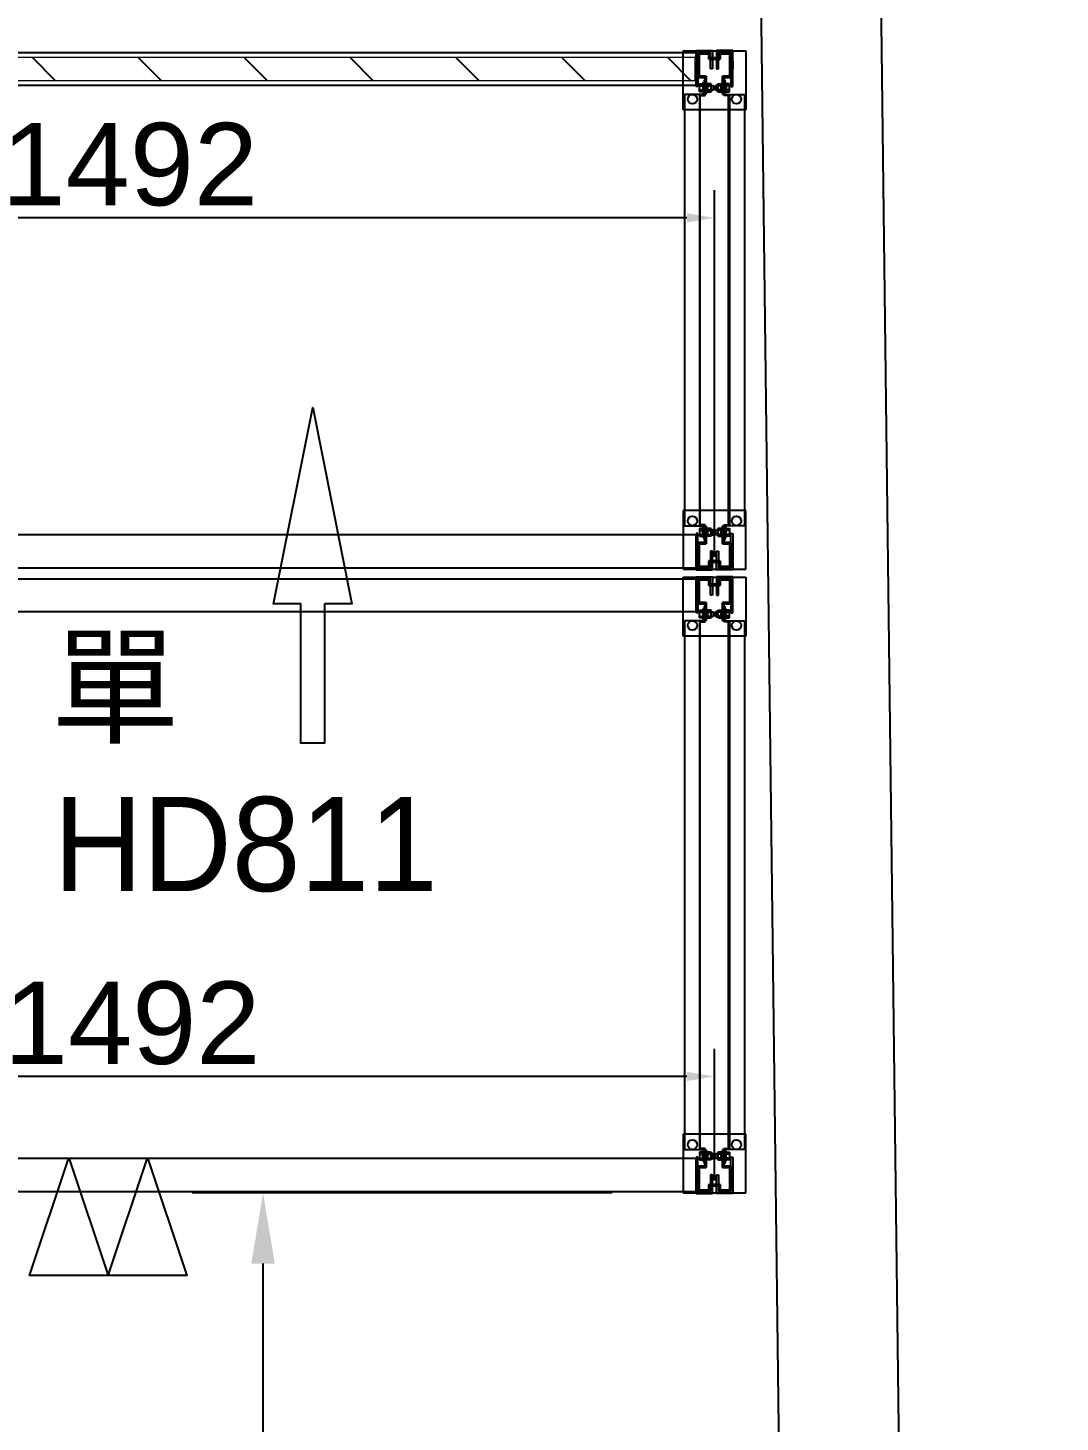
# Model space of a CAD drawing. Header units: millimetres. Extents: x 15382 to 37298, y 7351 to 31127.
# Drawn here: x 34789 to 36102, y 25371 to 27146 of the extents above; entities that cross this region are included whole.
import ezdxf

# ---------------------------------------------------------------- set-up
doc = ezdxf.new("R2010")
doc.units = ezdxf.units.MM
for name, color, linetype in [('02', 3, 'Continuous'), ('03', 6, 'Continuous'), ('04', 30, 'Continuous'), ('05', 12, 'Continuous'), ('116', 12, 'Continuous'), ('544-1', 40, 'Continuous'), ('M40', 3, 'Continuous'), ('M6', 7, 'Continuous'), ('動線', 6, 'Continuous'), ('文字', 7, 'Continuous'), ('标注', 7, 'Continuous'), ('標的物', 1, 'Continuous'), ('標註', 252, 'Continuous')]:
    doc.layers.add(name, color=color, linetype=linetype)
doc.layers.add('10', color=40, linetype='Continuous', lineweight=0)
doc.styles.get("Standard").update_dxf_attribs({"font": 'arial.ttf'})
doc.styles.add('新細明體', font='')
doc.styles.get('新細明體').set_extended_font_data('PMingLiU')
doc.dimstyles.new('ISO-25', dxfattribs={"dimtxt": 2.5, "dimasz": 2.5, "dimexe": 1.25, "dimexo": 0.625, "dimtad": 1, "dimtxsty": 'Standard', "dimcen": 2.5, "dimadec": 0, "dimazin": 0, "dimtfac": 1, "dimtmove": 0, "dimatfit": 3, "dimfxl": 1, "dimarcsym": 0})

# ---------------------------------------------------------------- blocks, each defined once
blk = doc.blocks.new('*D8')
at = {"layer": 'Defpoints', "color": 0, "transparency": 16777216}
for p in [(34170, 25811.1), (34170, 25671.5), (35662, 25671.5)]:
    blk.add_point(p, dxfattribs=at)
at = {"layer": '標註', "color": 0, "lineweight": -2, "transparency": 16777216}
for p, q in [((34170, 25678.5), (34170, 25846.1)), ((35662, 25678.5), (35662, 25846.1)), ((35627, 25811.1), (34205, 25811.1))]:
    blk.add_line(p, q, dxfattribs=at)
at = {"layer": '標註', "color": 0, "transparency": 16777216}
for points in [[(34205, 25816.9), (34205, 25805.3), (34170, 25811.1)], [(35627, 25816.9), (35627, 25805.3), (35662, 25811.1)]]:
    blk.add_solid(points, dxfattribs=at)
at = {"layer": '標註', "color": 0, "transparency": 16777216, "insert": (34921.3, 25878.7), "char_height": 105, "attachment_point": 5}
blk.add_mtext('1492', dxfattribs=at)
blk = doc.blocks.new('*D10')
at = {"layer": 'Defpoints', "color": 0, "transparency": 16777216}
for p in [(34170, 26904.2), (34170, 26465.5), (35662, 26465.5)]:
    blk.add_point(p, dxfattribs=at)
at = {"layer": '標註', "color": 0, "lineweight": -2, "transparency": 16777216}
for p, q in [((34170, 26472.5), (34170, 26939.2)), ((35662, 26472.5), (35662, 26939.2)), ((35627, 26904.2), (34205, 26904.2))]:
    blk.add_line(p, q, dxfattribs=at)
at = {"layer": '標註', "color": 0, "transparency": 16777216}
for points in [[(34205, 26910), (34205, 26898.3), (34170, 26904.2)], [(35627, 26910), (35627, 26898.3), (35662, 26904.2)]]:
    blk.add_solid(points, dxfattribs=at)
at = {"layer": '標註', "color": 0, "transparency": 16777216, "insert": (34918.2, 26971.8), "char_height": 105, "attachment_point": 5}
blk.add_mtext('1492', dxfattribs=at)

msp = doc.modelspace()

# ---------------------------------------------------------------- linework, layer by layer
at = {"layer": '02'}
for p, q in [((35621.986, 27041.737), (35621.986, 27116.737)), ((35621.986, 27116.737), (35701.986, 27116.737)), ((35701.986, 27116.737), (35701.986, 27041.737)), ((35701.986, 27041.737), (35621.986, 27041.737)), ((35701.986, 26531.736), (35621.986, 26531.736)), ((35621.986, 26531.736), (35621.986, 26456.736)), ((35701.986, 26456.736), (35701.986, 26531.736)), ((35621.986, 26456.736), (35701.986, 26456.736)), ((35621.986, 26371.736), (35621.986, 26446.736)), ((35621.986, 26446.736), (35701.986, 26446.736)), ((35701.986, 26446.736), (35701.986, 26371.736)), ((35701.986, 26371.736), (35621.986, 26371.736)), ((35701.986, 25737.736), (35621.986, 25737.736)), ((35621.986, 25737.736), (35621.986, 25662.736)), ((35701.986, 25662.736), (35701.986, 25737.736)), ((35621.986, 25662.736), (35701.986, 25662.736))]:
    msp.add_line(p, q, dxfattribs=at)
at = {"layer": '02', "lineweight": -3}
for centre in [(35633.986, 27055.237), (35689.986, 27055.237), (35633.986, 26518.236), (35689.986, 26518.236), (35633.986, 26385.236), (35689.986, 26385.236), (35633.986, 25724.236), (35689.986, 25724.236)]:
    msp.add_circle(centre, 6, dxfattribs=at)
at = {"layer": '03'}
for points in [[(35638.486, 27072.468), (34193.486, 27072.468), (34193.486, 27114.468), (35638.486, 27114.468)], [(35638.486, 26500.468), (34193.486, 26500.468), (34193.486, 26458.468), (35638.486, 26458.468)], [(35638.486, 26402.468), (34193.486, 26402.468), (34193.486, 26444.468), (35638.486, 26444.468)], [(35638.486, 25706.468), (34193.486, 25706.468), (34193.486, 25664.468), (35638.486, 25664.468)]]:
    msp.add_lwpolyline(points, close=True, dxfattribs=at)
at = {"layer": '04'}
for p, q in [((35649.986, 27079.737), (35648.786, 27079.737)), ((35648.786, 27079.737), (35648.786, 27061.237)), ((35649.986, 27079.737), (35648.786, 27079.737)), ((35648.786, 27079.737), (35648.786, 27061.237)), ((35649.986, 27060.037), (35649.986, 27079.737)), ((35649.986, 27060.037), (35649.986, 27079.737)), ((35673.986, 27060.037), (35673.986, 27079.737)), ((35673.986, 27079.737), (35675.186, 27079.737)), ((35673.986, 27060.037), (35673.986, 27079.737)), ((35673.986, 27079.737), (35675.186, 27079.737)), ((35675.186, 27079.737), (35675.186, 27061.237)), ((35675.186, 27079.737), (35675.186, 27061.237)), ((35648.786, 27061.237), (35623.986, 27061.237)), ((35623.986, 27061.237), (35623.986, 26512.236)), ((35648.786, 27061.237), (35642.786, 27061.237)), ((35642.786, 27061.237), (35642.786, 26512.236)), ((35643.986, 26513.436), (35643.986, 27060.037)), ((35643.986, 27060.037), (35649.986, 27060.037)), ((35643.986, 26513.436), (35643.986, 27060.037)), ((35643.986, 27060.037), (35649.986, 27060.037)), ((35679.986, 27060.037), (35673.986, 27060.037)), ((35679.986, 27060.037), (35673.986, 27060.037)), ((35675.186, 27061.237), (35681.186, 27061.237)), ((35675.186, 27061.237), (35699.986, 27061.237)), ((35679.986, 26513.436), (35679.986, 27060.037)), ((35679.986, 26513.436), (35679.986, 27060.037)), ((35681.186, 27061.237), (35681.186, 26512.236)), ((35699.986, 27061.237), (35699.986, 26512.236)), ((35623.986, 26512.236), (35648.786, 26512.236)), ((35642.786, 26512.236), (35648.786, 26512.236)), ((35649.986, 26513.436), (35643.986, 26513.436)), ((35649.986, 26513.436), (35643.986, 26513.436)), ((35648.786, 26512.236), (35648.786, 26493.736)), ((35648.786, 26512.236), (35648.786, 26493.736)), ((35649.986, 26493.736), (35649.986, 26513.436)), ((35649.986, 26493.736), (35649.986, 26513.436)), ((35673.986, 26493.736), (35673.986, 26513.436)), ((35673.986, 26513.436), (35679.986, 26513.436)), ((35673.986, 26493.736), (35673.986, 26513.436)), ((35673.986, 26513.436), (35679.986, 26513.436)), ((35675.186, 26512.236), (35675.186, 26493.736)), ((35681.186, 26512.236), (35675.186, 26512.236)), ((35675.186, 26512.236), (35675.186, 26493.736)), ((35699.986, 26512.236), (35675.186, 26512.236)), ((35648.786, 26493.736), (35649.986, 26493.736)), ((35648.786, 26493.736), (35649.986, 26493.736)), ((35675.186, 26493.736), (35673.986, 26493.736)), ((35675.186, 26493.736), (35673.986, 26493.736)), ((35649.986, 26409.736), (35648.786, 26409.736)), ((35648.786, 26409.736), (35648.786, 26391.236)), ((35649.986, 26409.736), (35648.786, 26409.736)), ((35648.786, 26409.736), (35648.786, 26391.236)), ((35649.986, 26390.036), (35649.986, 26409.736)), ((35649.986, 26390.036), (35649.986, 26409.736)), ((35673.986, 26390.036), (35673.986, 26409.736)), ((35673.986, 26409.736), (35675.186, 26409.736)), ((35673.986, 26390.036), (35673.986, 26409.736)), ((35673.986, 26409.736), (35675.186, 26409.736)), ((35675.186, 26409.736), (35675.186, 26391.236)), ((35675.186, 26409.736), (35675.186, 26391.236)), ((35648.786, 26391.236), (35623.986, 26391.236)), ((35623.986, 26391.236), (35623.986, 25718.236)), ((35648.786, 26391.236), (35642.786, 26391.236)), ((35642.786, 26391.236), (35642.786, 25718.236)), ((35643.986, 25719.436), (35643.986, 26390.036)), ((35643.986, 26390.036), (35649.986, 26390.036)), ((35643.986, 25719.436), (35643.986, 26390.036)), ((35643.986, 26390.036), (35649.986, 26390.036)), ((35679.986, 26390.036), (35673.986, 26390.036)), ((35679.986, 26390.036), (35673.986, 26390.036)), ((35675.186, 26391.236), (35681.186, 26391.236)), ((35675.186, 26391.236), (35699.986, 26391.236)), ((35679.986, 25719.436), (35679.986, 26390.036)), ((35679.986, 25719.436), (35679.986, 26390.036)), ((35681.186, 26391.236), (35681.186, 25718.236)), ((35699.986, 26391.236), (35699.986, 25718.236)), ((35623.986, 25718.236), (35648.786, 25718.236)), ((35642.786, 25718.236), (35648.786, 25718.236)), ((35649.986, 25719.436), (35643.986, 25719.436)), ((35649.986, 25719.436), (35643.986, 25719.436)), ((35648.786, 25718.236), (35648.786, 25699.736)), ((35648.786, 25718.236), (35648.786, 25699.736)), ((35649.986, 25699.736), (35649.986, 25719.436)), ((35649.986, 25699.736), (35649.986, 25719.436)), ((35673.986, 25699.736), (35673.986, 25719.436)), ((35673.986, 25719.436), (35679.986, 25719.436)), ((35673.986, 25699.736), (35673.986, 25719.436)), ((35673.986, 25719.436), (35679.986, 25719.436)), ((35675.186, 25718.236), (35675.186, 25699.736)), ((35681.186, 25718.236), (35675.186, 25718.236)), ((35675.186, 25718.236), (35675.186, 25699.736)), ((35699.986, 25718.236), (35675.186, 25718.236)), ((35648.786, 25699.736), (35649.986, 25699.736)), ((35648.786, 25699.736), (35649.986, 25699.736)), ((35675.186, 25699.736), (35673.986, 25699.736)), ((35675.186, 25699.736), (35673.986, 25699.736))]:
    msp.add_line(p, q, dxfattribs=at)
at = {"layer": '04', "lineweight": -3}
for p, q in [((35648.786, 27073.237), (35648.786, 27066.237)), ((35649.986, 27073.237), (35648.786, 27073.237)), ((35648.786, 27069.737), (35648.786, 27066.237)), ((35649.986, 27069.737), (35648.786, 27069.737)), ((35649.986, 27066.237), (35649.986, 27073.237)), ((35649.986, 27066.237), (35649.986, 27069.737)), ((35673.986, 27066.237), (35673.986, 27073.237)), ((35673.986, 27073.237), (35675.186, 27073.237)), ((35673.986, 27066.237), (35673.986, 27069.737)), ((35673.986, 27069.737), (35675.186, 27069.737)), ((35675.186, 27073.237), (35675.186, 27066.237)), ((35675.186, 27069.737), (35675.186, 27066.237)), ((35648.786, 27066.237), (35649.986, 27066.237)), ((35648.786, 27066.237), (35649.986, 27066.237)), ((35675.186, 27066.237), (35673.986, 27066.237)), ((35675.186, 27066.237), (35673.986, 27066.237)), ((35648.786, 26500.236), (35648.786, 26507.236)), ((35648.786, 26507.236), (35649.986, 26507.236)), ((35648.786, 26503.736), (35648.786, 26507.236)), ((35648.786, 26507.236), (35649.986, 26507.236)), ((35649.986, 26503.736), (35648.786, 26503.736)), ((35649.986, 26507.236), (35649.986, 26500.236)), ((35649.986, 26507.236), (35649.986, 26503.736)), ((35675.186, 26507.236), (35673.986, 26507.236)), ((35673.986, 26507.236), (35673.986, 26500.236)), ((35675.186, 26507.236), (35673.986, 26507.236)), ((35673.986, 26507.236), (35673.986, 26503.736)), ((35673.986, 26503.736), (35675.186, 26503.736)), ((35675.186, 26500.236), (35675.186, 26507.236)), ((35675.186, 26503.736), (35675.186, 26507.236)), ((35649.986, 26500.236), (35648.786, 26500.236)), ((35673.986, 26500.236), (35675.186, 26500.236)), ((35648.786, 26403.236), (35648.786, 26396.236)), ((35649.986, 26403.236), (35648.786, 26403.236)), ((35648.786, 26399.736), (35648.786, 26396.236)), ((35649.986, 26399.736), (35648.786, 26399.736)), ((35648.786, 26396.236), (35649.986, 26396.236)), ((35648.786, 26396.236), (35649.986, 26396.236)), ((35649.986, 26396.236), (35649.986, 26403.236)), ((35649.986, 26396.236), (35649.986, 26399.736)), ((35673.986, 26396.236), (35673.986, 26403.236)), ((35673.986, 26403.236), (35675.186, 26403.236)), ((35673.986, 26396.236), (35673.986, 26399.736)), ((35673.986, 26399.736), (35675.186, 26399.736)), ((35675.186, 26396.236), (35673.986, 26396.236)), ((35675.186, 26396.236), (35673.986, 26396.236)), ((35675.186, 26403.236), (35675.186, 26396.236)), ((35675.186, 26399.736), (35675.186, 26396.236)), ((35648.786, 25706.236), (35648.786, 25713.236)), ((35648.786, 25713.236), (35649.986, 25713.236)), ((35648.786, 25709.736), (35648.786, 25713.236)), ((35648.786, 25713.236), (35649.986, 25713.236)), ((35649.986, 25709.736), (35648.786, 25709.736)), ((35649.986, 25706.236), (35648.786, 25706.236)), ((35649.986, 25713.236), (35649.986, 25706.236)), ((35649.986, 25713.236), (35649.986, 25709.736)), ((35675.186, 25713.236), (35673.986, 25713.236)), ((35673.986, 25713.236), (35673.986, 25706.236)), ((35675.186, 25713.236), (35673.986, 25713.236)), ((35673.986, 25713.236), (35673.986, 25709.736)), ((35673.986, 25709.736), (35675.186, 25709.736)), ((35673.986, 25706.236), (35675.186, 25706.236)), ((35675.186, 25706.236), (35675.186, 25713.236)), ((35675.186, 25709.736), (35675.186, 25713.236))]:
    msp.add_line(p, q, dxfattribs=at)
at = {"layer": '05'}
for p, q in [((35638.486, 27071.237), (35638.486, 27117.237)), ((35638.486, 27117.237), (35657.986, 27117.237)), ((35656.986, 27114.737), (35640.986, 27114.737)), ((35640.986, 27114.737), (35640.986, 27071.237)), ((35656.986, 27117.237), (35659.486, 27117.237)), ((35656.986, 27093.737), (35656.986, 27114.737)), ((35659.486, 27117.237), (35659.486, 27093.737)), ((35666.986, 27117.237), (35664.486, 27117.237)), ((35664.486, 27117.237), (35664.486, 27093.737)), ((35685.486, 27117.237), (35665.986, 27117.237)), ((35666.986, 27093.737), (35666.986, 27114.737)), ((35666.986, 27114.737), (35682.986, 27114.737)), ((35682.986, 27114.737), (35682.986, 27071.237)), ((35685.486, 27071.237), (35685.486, 27117.237)), ((35659.486, 27093.737), (35656.986, 27093.737)), ((35664.486, 27093.737), (35666.986, 27093.737)), ((35640.986, 27071.237), (35638.486, 27071.237)), ((35682.986, 27071.237), (35685.486, 27071.237)), ((35640.986, 26502.236), (35638.486, 26502.236)), ((35638.486, 26502.236), (35638.486, 26456.236)), ((35640.986, 26458.736), (35640.986, 26502.236)), ((35682.986, 26458.736), (35682.986, 26502.236)), ((35682.986, 26502.236), (35685.486, 26502.236)), ((35685.486, 26502.236), (35685.486, 26456.236)), ((35640.986, 26479.715), (35638.486, 26479.715)), ((35640.986, 26474.736), (35638.486, 26474.736)), ((35640.986, 26469.758), (35638.486, 26469.758)), ((35659.486, 26479.736), (35656.986, 26479.736)), ((35656.986, 26479.736), (35656.986, 26458.736)), ((35659.486, 26456.236), (35659.486, 26479.736)), ((35664.486, 26456.236), (35664.486, 26479.736)), ((35664.486, 26479.736), (35666.986, 26479.736)), ((35666.986, 26479.736), (35666.986, 26458.736)), ((35638.486, 26456.236), (35657.986, 26456.236)), ((35656.986, 26458.736), (35640.986, 26458.736)), ((35656.986, 26456.236), (35659.486, 26456.236)), ((35666.986, 26456.236), (35664.486, 26456.236)), ((35685.486, 26456.236), (35665.986, 26456.236)), ((35666.986, 26458.736), (35682.986, 26458.736)), ((35638.486, 26401.236), (35638.486, 26447.236)), ((35638.486, 26447.236), (35657.986, 26447.236)), ((35656.986, 26444.736), (35640.986, 26444.736)), ((35640.986, 26444.736), (35640.986, 26401.236)), ((35656.986, 26447.236), (35659.486, 26447.236)), ((35656.986, 26423.736), (35656.986, 26444.736)), ((35659.486, 26447.236), (35659.486, 26423.736)), ((35666.986, 26447.236), (35664.486, 26447.236)), ((35664.486, 26447.236), (35664.486, 26423.736)), ((35685.486, 26447.236), (35665.986, 26447.236)), ((35666.986, 26423.736), (35666.986, 26444.736)), ((35666.986, 26444.736), (35682.986, 26444.736)), ((35682.986, 26444.736), (35682.986, 26401.236)), ((35685.486, 26401.236), (35685.486, 26447.236)), ((35659.486, 26423.736), (35656.986, 26423.736)), ((35664.486, 26423.736), (35666.986, 26423.736)), ((35640.986, 26401.236), (35638.486, 26401.236)), ((35682.986, 26401.236), (35685.486, 26401.236)), ((35640.986, 25708.236), (35638.486, 25708.236)), ((35638.486, 25708.236), (35638.486, 25662.236)), ((35640.986, 25664.736), (35640.986, 25708.236)), ((35682.986, 25664.736), (35682.986, 25708.236)), ((35682.986, 25708.236), (35685.486, 25708.236)), ((35685.486, 25708.236), (35685.486, 25662.236)), ((35640.986, 25685.714), (35638.486, 25685.714)), ((35659.486, 25685.736), (35656.986, 25685.736)), ((35656.986, 25685.736), (35656.986, 25664.736)), ((35659.486, 25662.236), (35659.486, 25685.736)), ((35664.486, 25662.236), (35664.486, 25685.736)), ((35664.486, 25685.736), (35666.986, 25685.736)), ((35666.986, 25685.736), (35666.986, 25664.736)), ((35640.986, 25680.736), (35638.486, 25680.736)), ((35640.986, 25675.758), (35638.486, 25675.758)), ((35638.486, 25662.236), (35657.986, 25662.236)), ((35656.986, 25664.736), (35640.986, 25664.736)), ((35656.986, 25662.236), (35659.486, 25662.236)), ((35666.986, 25662.236), (35664.486, 25662.236)), ((35685.486, 25662.236), (35665.986, 25662.236)), ((35666.986, 25664.736), (35682.986, 25664.736))]:
    msp.add_line(p, q, dxfattribs=at)
at = {"layer": '05', "lineweight": -3}
for p, q in [((35638.486, 26469.758), (35638.486, 26479.715)), ((35638.486, 26479.715), (35640.986, 26479.715)), ((35638.486, 26474.736), (35638.486, 26479.715)), ((35638.486, 26479.715), (35640.986, 26479.715)), ((35640.986, 26474.736), (35638.486, 26474.736)), ((35640.986, 26469.758), (35638.486, 26469.758)), ((35640.986, 26479.715), (35640.986, 26469.758)), ((35640.986, 26479.715), (35640.986, 26474.736)), ((35638.486, 25675.758), (35638.486, 25685.714)), ((35638.486, 25685.714), (35640.986, 25685.714)), ((35638.486, 25680.736), (35638.486, 25685.714)), ((35638.486, 25685.714), (35640.986, 25685.714)), ((35640.986, 25685.714), (35640.986, 25675.758)), ((35640.986, 25685.714), (35640.986, 25680.736)), ((35640.986, 25680.736), (35638.486, 25680.736)), ((35640.986, 25675.758), (35638.486, 25675.758))]:
    msp.add_line(p, q, dxfattribs=at)
at = {"layer": '10'}
for p, q in [((34196.986, 27108.736), (35636.986, 27108.736)), ((35636.986, 27108.736), (35636.986, 27078.736)), ((35636.986, 27078.736), (34196.986, 27078.736))]:
    msp.add_line(p, q, dxfattribs=at)
at = {"layer": '116'}
for p, q in [((35640.986, 27103.715), (35638.486, 27103.715)), ((35640.986, 27098.737), (35638.486, 27098.737)), ((35640.986, 27093.758), (35638.486, 27093.758)), ((35682.986, 27103.715), (35685.486, 27103.715)), ((35682.986, 27098.737), (35685.486, 27098.737)), ((35682.986, 27093.758), (35685.486, 27093.758))]:
    msp.add_line(p, q, dxfattribs=at)
at = {"layer": '116', "lineweight": -3}
for p, q in [((35638.486, 27093.758), (35638.486, 27103.715)), ((35638.486, 27103.715), (35640.986, 27103.715)), ((35638.486, 27093.758), (35638.486, 27098.737)), ((35638.486, 27098.737), (35640.986, 27098.737)), ((35640.986, 27093.758), (35638.486, 27093.758)), ((35640.986, 27093.758), (35638.486, 27093.758)), ((35640.986, 27103.715), (35640.986, 27093.758)), ((35640.986, 27098.737), (35640.986, 27093.758)), ((35682.986, 27093.758), (35682.986, 27103.715)), ((35682.986, 27103.715), (35685.486, 27103.715)), ((35682.986, 27093.758), (35682.986, 27098.737)), ((35682.986, 27098.737), (35685.486, 27098.737)), ((35685.486, 27093.758), (35682.986, 27093.758)), ((35685.486, 27093.758), (35682.986, 27093.758)), ((35685.486, 27103.715), (35685.486, 27093.758)), ((35685.486, 27098.737), (35685.486, 27093.758))]:
    msp.add_line(p, q, dxfattribs=at)
at = {"layer": '544-1', "linetype": 'Continuous'}
for p, q in [((34793.803, 27108.736), (34823.803, 27078.736)), ((34928.506, 27108.736), (34958.506, 27078.736)), ((35063.21, 27108.736), (35093.21, 27078.736)), ((35197.914, 27108.736), (35227.914, 27078.736)), ((35332.618, 27108.736), (35362.618, 27078.736)), ((35467.322, 27108.736), (35497.322, 27078.736)), ((35602.026, 27108.736), (35632.026, 27078.736))]:
    msp.add_line(p, q, dxfattribs=at)
at = {"layer": 'M40'}
for p, q in [((35640.986, 27082.737), (35640.986, 27114.737)), ((35640.986, 27114.737), (35656.486, 27114.737)), ((35656.486, 27114.737), (35640.986, 27114.737)), ((35640.986, 27114.737), (35640.986, 27082.737)), ((35654.886, 27113.137), (35642.586, 27113.137)), ((35642.586, 27113.137), (35642.586, 27084.337)), ((35642.586, 27084.337), (35642.586, 27113.137)), ((35642.586, 27113.137), (35654.886, 27113.137)), ((35654.886, 27106.137), (35654.886, 27113.137)), ((35654.886, 27113.137), (35654.886, 27106.137)), ((35669.086, 27106.137), (35654.886, 27106.137)), ((35654.886, 27106.137), (35669.086, 27106.137)), ((35656.486, 27114.737), (35656.486, 27107.737)), ((35656.486, 27107.737), (35656.486, 27114.737)), ((35656.486, 27107.737), (35667.486, 27107.737)), ((35667.486, 27107.737), (35656.486, 27107.737)), ((35667.486, 27107.737), (35667.486, 27114.737)), ((35667.486, 27114.737), (35682.986, 27114.737)), ((35682.986, 27114.737), (35667.486, 27114.737)), ((35667.486, 27114.737), (35667.486, 27107.737)), ((35681.386, 27113.137), (35669.086, 27113.137)), ((35669.086, 27113.137), (35669.086, 27106.137)), ((35669.086, 27106.137), (35669.086, 27113.137)), ((35669.086, 27113.137), (35681.386, 27113.137)), ((35681.386, 27084.337), (35681.386, 27113.137)), ((35681.386, 27113.137), (35681.386, 27084.337)), ((35682.986, 27114.737), (35682.986, 27082.737)), ((35682.986, 27082.737), (35682.986, 27114.737)), ((35649.986, 27082.737), (35640.986, 27082.737)), ((35640.986, 27082.737), (35649.986, 27082.737)), ((35642.586, 27084.337), (35651.586, 27084.337)), ((35651.586, 27084.337), (35642.586, 27084.337)), ((35649.986, 27084.337), (35651.586, 27084.337)), ((35649.986, 27061.737), (35649.986, 27082.737)), ((35649.986, 27082.737), (35649.986, 27061.737)), ((35649.986, 27073.237), (35651.586, 27073.237)), ((35649.986, 27069.737), (35651.586, 27069.737)), ((35651.586, 27084.337), (35651.586, 27061.737)), ((35651.586, 27084.337), (35651.586, 27082.737)), ((35651.586, 27061.737), (35651.586, 27084.337)), ((35672.386, 27061.737), (35672.386, 27084.337)), ((35672.386, 27084.337), (35681.386, 27084.337)), ((35673.986, 27084.337), (35672.386, 27084.337)), ((35672.386, 27084.337), (35672.386, 27061.737)), ((35681.386, 27084.337), (35672.386, 27084.337)), ((35672.386, 27084.337), (35672.386, 27082.737)), ((35672.386, 27073.237), (35673.986, 27073.237)), ((35672.386, 27069.737), (35673.986, 27069.737)), ((35682.986, 27082.737), (35673.986, 27082.737)), ((35673.986, 27082.737), (35673.986, 27061.737)), ((35673.986, 27061.737), (35673.986, 27082.737)), ((35673.986, 27082.737), (35682.986, 27082.737)), ((35649.986, 27066.237), (35651.586, 27066.237)), ((35651.586, 27061.737), (35649.986, 27061.737)), ((35649.986, 27061.737), (35651.586, 27061.737)), ((35672.386, 27066.237), (35673.986, 27066.237)), ((35673.986, 27061.737), (35672.386, 27061.737)), ((35672.386, 27061.737), (35673.986, 27061.737)), ((35651.586, 26511.736), (35649.986, 26511.736)), ((35649.986, 26511.736), (35649.986, 26490.736)), ((35649.986, 26490.736), (35649.986, 26511.736)), ((35649.986, 26511.736), (35651.586, 26511.736)), ((35649.986, 26507.236), (35651.586, 26507.236)), ((35649.986, 26503.736), (35651.586, 26503.736)), ((35651.586, 26489.136), (35651.586, 26511.736)), ((35651.586, 26511.736), (35651.586, 26489.136)), ((35673.986, 26511.736), (35672.386, 26511.736)), ((35672.386, 26511.736), (35672.386, 26489.136)), ((35672.386, 26489.136), (35672.386, 26511.736)), ((35672.386, 26511.736), (35673.986, 26511.736)), ((35672.386, 26507.236), (35673.986, 26507.236)), ((35672.386, 26503.736), (35673.986, 26503.736)), ((35673.986, 26490.736), (35673.986, 26511.736)), ((35673.986, 26511.736), (35673.986, 26490.736)), ((35649.986, 26490.736), (35640.986, 26490.736)), ((35640.986, 26490.736), (35640.986, 26458.736)), ((35640.986, 26458.736), (35640.986, 26490.736)), ((35640.986, 26490.736), (35649.986, 26490.736)), ((35642.586, 26460.336), (35642.586, 26489.136)), ((35642.586, 26489.136), (35651.586, 26489.136)), ((35651.586, 26489.136), (35642.586, 26489.136)), ((35642.586, 26489.136), (35642.586, 26460.336)), ((35649.986, 26500.236), (35651.586, 26500.236)), ((35649.986, 26489.136), (35651.586, 26489.136)), ((35651.586, 26489.136), (35651.586, 26490.736)), ((35672.386, 26500.236), (35673.986, 26500.236)), ((35672.386, 26489.136), (35672.386, 26490.736)), ((35672.386, 26489.136), (35681.386, 26489.136)), ((35673.986, 26489.136), (35672.386, 26489.136)), ((35681.386, 26489.136), (35672.386, 26489.136)), ((35682.986, 26490.736), (35673.986, 26490.736)), ((35673.986, 26490.736), (35682.986, 26490.736)), ((35681.386, 26489.136), (35681.386, 26460.336)), ((35681.386, 26460.336), (35681.386, 26489.136)), ((35682.986, 26458.736), (35682.986, 26490.736)), ((35682.986, 26490.736), (35682.986, 26458.736)), ((35642.586, 26477.986), (35640.986, 26477.986)), ((35642.586, 26474.736), (35640.986, 26474.736)), ((35642.586, 26471.486), (35640.986, 26471.486)), ((35669.086, 26467.336), (35654.886, 26467.336)), ((35654.886, 26467.336), (35654.886, 26460.336)), ((35654.886, 26460.336), (35654.886, 26467.336)), ((35654.886, 26467.336), (35669.086, 26467.336)), ((35656.486, 26458.736), (35656.486, 26465.736)), ((35656.486, 26465.736), (35667.486, 26465.736)), ((35667.486, 26465.736), (35656.486, 26465.736)), ((35656.486, 26465.736), (35656.486, 26458.736)), ((35667.486, 26465.736), (35667.486, 26467.336)), ((35667.486, 26465.736), (35667.486, 26458.736)), ((35667.486, 26458.736), (35667.486, 26465.736)), ((35669.086, 26460.336), (35669.086, 26467.336)), ((35669.086, 26467.336), (35669.086, 26460.336)), ((35640.986, 26458.736), (35656.486, 26458.736)), ((35656.486, 26458.736), (35640.986, 26458.736)), ((35654.886, 26460.336), (35642.586, 26460.336)), ((35642.586, 26460.336), (35654.886, 26460.336)), ((35667.486, 26458.736), (35682.986, 26458.736)), ((35682.986, 26458.736), (35667.486, 26458.736)), ((35681.386, 26460.336), (35669.086, 26460.336)), ((35669.086, 26460.336), (35681.386, 26460.336)), ((35640.986, 26412.736), (35640.986, 26444.736)), ((35640.986, 26444.736), (35656.486, 26444.736)), ((35656.486, 26444.736), (35640.986, 26444.736)), ((35640.986, 26444.736), (35640.986, 26412.736)), ((35654.886, 26443.136), (35642.586, 26443.136)), ((35642.586, 26443.136), (35642.586, 26414.336)), ((35642.586, 26414.336), (35642.586, 26443.136)), ((35642.586, 26443.136), (35654.886, 26443.136)), ((35654.886, 26436.136), (35654.886, 26443.136)), ((35654.886, 26443.136), (35654.886, 26436.136)), ((35669.086, 26436.136), (35654.886, 26436.136)), ((35654.886, 26436.136), (35669.086, 26436.136)), ((35656.486, 26444.736), (35656.486, 26437.736)), ((35656.486, 26437.736), (35656.486, 26444.736)), ((35656.486, 26437.736), (35667.486, 26437.736)), ((35667.486, 26437.736), (35656.486, 26437.736)), ((35667.486, 26437.736), (35667.486, 26444.736)), ((35667.486, 26444.736), (35682.986, 26444.736)), ((35682.986, 26444.736), (35667.486, 26444.736)), ((35667.486, 26444.736), (35667.486, 26437.736)), ((35681.386, 26443.136), (35669.086, 26443.136)), ((35669.086, 26443.136), (35669.086, 26436.136)), ((35669.086, 26436.136), (35669.086, 26443.136)), ((35669.086, 26443.136), (35681.386, 26443.136)), ((35681.386, 26414.336), (35681.386, 26443.136)), ((35681.386, 26443.136), (35681.386, 26414.336)), ((35682.986, 26444.736), (35682.986, 26412.736)), ((35682.986, 26412.736), (35682.986, 26444.736)), ((35649.986, 26412.736), (35640.986, 26412.736)), ((35640.986, 26412.736), (35649.986, 26412.736)), ((35642.586, 26414.336), (35651.586, 26414.336)), ((35651.586, 26414.336), (35642.586, 26414.336)), ((35649.986, 26414.336), (35651.586, 26414.336)), ((35649.986, 26391.736), (35649.986, 26412.736)), ((35649.986, 26412.736), (35649.986, 26391.736)), ((35651.586, 26414.336), (35651.586, 26391.736)), ((35651.586, 26414.336), (35651.586, 26412.736)), ((35651.586, 26391.736), (35651.586, 26414.336)), ((35672.386, 26391.736), (35672.386, 26414.336)), ((35672.386, 26414.336), (35681.386, 26414.336)), ((35673.986, 26414.336), (35672.386, 26414.336)), ((35672.386, 26414.336), (35672.386, 26391.736)), ((35681.386, 26414.336), (35672.386, 26414.336)), ((35672.386, 26414.336), (35672.386, 26412.736)), ((35682.986, 26412.736), (35673.986, 26412.736)), ((35673.986, 26412.736), (35673.986, 26391.736)), ((35673.986, 26391.736), (35673.986, 26412.736)), ((35673.986, 26412.736), (35682.986, 26412.736)), ((35649.986, 26403.236), (35651.586, 26403.236)), ((35649.986, 26399.736), (35651.586, 26399.736)), ((35649.986, 26396.236), (35651.586, 26396.236)), ((35672.386, 26403.236), (35673.986, 26403.236)), ((35672.386, 26399.736), (35673.986, 26399.736)), ((35672.386, 26396.236), (35673.986, 26396.236)), ((35651.586, 26391.736), (35649.986, 26391.736)), ((35649.986, 26391.736), (35651.586, 26391.736)), ((35673.986, 26391.736), (35672.386, 26391.736)), ((35672.386, 26391.736), (35673.986, 26391.736)), ((35651.586, 25717.736), (35649.986, 25717.736)), ((35649.986, 25717.736), (35649.986, 25696.736)), ((35649.986, 25696.736), (35649.986, 25717.736)), ((35649.986, 25717.736), (35651.586, 25717.736)), ((35649.986, 25713.236), (35651.586, 25713.236)), ((35649.986, 25709.736), (35651.586, 25709.736)), ((35649.986, 25706.236), (35651.586, 25706.236)), ((35651.586, 25695.136), (35651.586, 25717.736)), ((35651.586, 25717.736), (35651.586, 25695.136)), ((35673.986, 25717.736), (35672.386, 25717.736)), ((35672.386, 25717.736), (35672.386, 25695.136)), ((35672.386, 25695.136), (35672.386, 25717.736)), ((35672.386, 25717.736), (35673.986, 25717.736)), ((35672.386, 25713.236), (35673.986, 25713.236)), ((35672.386, 25709.736), (35673.986, 25709.736)), ((35672.386, 25706.236), (35673.986, 25706.236)), ((35673.986, 25696.736), (35673.986, 25717.736)), ((35673.986, 25717.736), (35673.986, 25696.736)), ((35649.986, 25696.736), (35640.986, 25696.736)), ((35640.986, 25696.736), (35640.986, 25664.736)), ((35640.986, 25664.736), (35640.986, 25696.736)), ((35640.986, 25696.736), (35649.986, 25696.736)), ((35642.586, 25666.336), (35642.586, 25695.136)), ((35642.586, 25695.136), (35651.586, 25695.136)), ((35651.586, 25695.136), (35642.586, 25695.136)), ((35642.586, 25695.136), (35642.586, 25666.336)), ((35649.986, 25695.136), (35651.586, 25695.136)), ((35651.586, 25695.136), (35651.586, 25696.736)), ((35672.386, 25695.136), (35672.386, 25696.736)), ((35672.386, 25695.136), (35681.386, 25695.136)), ((35673.986, 25695.136), (35672.386, 25695.136)), ((35681.386, 25695.136), (35672.386, 25695.136)), ((35682.986, 25696.736), (35673.986, 25696.736)), ((35673.986, 25696.736), (35682.986, 25696.736)), ((35681.386, 25695.136), (35681.386, 25666.336)), ((35681.386, 25666.336), (35681.386, 25695.136)), ((35682.986, 25664.736), (35682.986, 25696.736)), ((35682.986, 25696.736), (35682.986, 25664.736)), ((35642.586, 25683.986), (35640.986, 25683.986)), ((35642.586, 25680.736), (35640.986, 25680.736)), ((35642.586, 25677.486), (35640.986, 25677.486)), ((35669.086, 25673.336), (35654.886, 25673.336)), ((35654.886, 25673.336), (35654.886, 25666.336)), ((35654.886, 25666.336), (35654.886, 25673.336)), ((35654.886, 25673.336), (35669.086, 25673.336)), ((35656.486, 25664.736), (35656.486, 25671.736)), ((35656.486, 25671.736), (35667.486, 25671.736)), ((35667.486, 25671.736), (35656.486, 25671.736)), ((35656.486, 25671.736), (35656.486, 25664.736)), ((35667.486, 25671.736), (35667.486, 25673.336)), ((35667.486, 25671.736), (35667.486, 25664.736)), ((35667.486, 25664.736), (35667.486, 25671.736)), ((35669.086, 25666.336), (35669.086, 25673.336)), ((35669.086, 25673.336), (35669.086, 25666.336)), ((35640.986, 25664.736), (35656.486, 25664.736)), ((35656.486, 25664.736), (35640.986, 25664.736)), ((35654.886, 25666.336), (35642.586, 25666.336)), ((35642.586, 25666.336), (35654.886, 25666.336)), ((35667.486, 25664.736), (35682.986, 25664.736)), ((35682.986, 25664.736), (35667.486, 25664.736)), ((35681.386, 25666.336), (35669.086, 25666.336)), ((35669.086, 25666.336), (35681.386, 25666.336))]:
    msp.add_line(p, q, dxfattribs=at)
at = {"layer": 'M40', "lineweight": -3}
for p, q in [((35656.486, 27107.737), (35656.486, 27106.137)), ((35667.486, 27107.737), (35656.486, 27107.737)), ((35656.486, 27106.137), (35656.486, 27107.737)), ((35656.486, 27107.737), (35661.986, 27107.737)), ((35656.486, 27106.137), (35667.486, 27106.137)), ((35661.986, 27106.137), (35656.486, 27106.137)), ((35661.986, 27107.737), (35661.986, 27106.137)), ((35667.486, 27106.137), (35667.486, 27107.737)), ((35649.986, 27073.237), (35649.986, 27066.237)), ((35651.586, 27073.237), (35649.986, 27073.237)), ((35649.986, 27069.737), (35649.986, 27066.237)), ((35651.586, 27069.737), (35649.986, 27069.737)), ((35651.586, 27066.237), (35651.586, 27073.237)), ((35651.586, 27066.237), (35651.586, 27069.737)), ((35672.386, 27066.237), (35672.386, 27073.237)), ((35672.386, 27073.237), (35673.986, 27073.237)), ((35672.386, 27066.237), (35672.386, 27069.737)), ((35672.386, 27069.737), (35673.986, 27069.737)), ((35673.986, 27073.237), (35673.986, 27066.237)), ((35673.986, 27069.737), (35673.986, 27066.237)), ((35649.986, 27066.237), (35651.586, 27066.237)), ((35649.986, 27066.237), (35651.586, 27066.237)), ((35673.986, 27066.237), (35672.386, 27066.237)), ((35673.986, 27066.237), (35672.386, 27066.237)), ((35649.986, 26500.236), (35649.986, 26507.236)), ((35649.986, 26507.236), (35651.586, 26507.236)), ((35649.986, 26503.736), (35649.986, 26507.236)), ((35649.986, 26507.236), (35651.586, 26507.236)), ((35651.586, 26503.736), (35649.986, 26503.736)), ((35651.586, 26507.236), (35651.586, 26500.236)), ((35651.586, 26507.236), (35651.586, 26503.736)), ((35673.986, 26507.236), (35672.386, 26507.236)), ((35672.386, 26507.236), (35672.386, 26500.236)), ((35673.986, 26507.236), (35672.386, 26507.236)), ((35672.386, 26507.236), (35672.386, 26503.736)), ((35672.386, 26503.736), (35673.986, 26503.736)), ((35673.986, 26500.236), (35673.986, 26507.236)), ((35673.986, 26503.736), (35673.986, 26507.236)), ((35651.586, 26500.236), (35649.986, 26500.236)), ((35672.386, 26500.236), (35673.986, 26500.236)), ((35640.986, 26471.486), (35640.986, 26477.986)), ((35640.986, 26477.986), (35642.586, 26477.986)), ((35640.986, 26474.736), (35640.986, 26477.986)), ((35640.986, 26477.986), (35642.586, 26477.986)), ((35642.586, 26474.736), (35640.986, 26474.736)), ((35642.586, 26471.486), (35640.986, 26471.486)), ((35642.586, 26477.986), (35642.586, 26471.486)), ((35642.586, 26477.986), (35642.586, 26474.736)), ((35667.486, 26467.336), (35656.486, 26467.336)), ((35656.486, 26467.336), (35656.486, 26465.736)), ((35656.486, 26465.736), (35667.486, 26465.736)), ((35661.986, 26467.336), (35667.486, 26467.336)), ((35661.986, 26465.736), (35661.986, 26467.336)), ((35667.486, 26465.736), (35661.986, 26465.736)), ((35667.486, 26465.736), (35667.486, 26467.336)), ((35667.486, 26467.336), (35667.486, 26465.736)), ((35649.986, 26403.236), (35649.986, 26396.236)), ((35651.586, 26403.236), (35649.986, 26403.236)), ((35649.986, 26399.736), (35649.986, 26396.236)), ((35651.586, 26399.736), (35649.986, 26399.736)), ((35649.986, 26396.236), (35651.586, 26396.236)), ((35649.986, 26396.236), (35651.586, 26396.236)), ((35651.586, 26396.236), (35651.586, 26403.236)), ((35651.586, 26396.236), (35651.586, 26399.736)), ((35672.386, 26396.236), (35672.386, 26403.236)), ((35672.386, 26403.236), (35673.986, 26403.236)), ((35672.386, 26396.236), (35672.386, 26399.736)), ((35672.386, 26399.736), (35673.986, 26399.736)), ((35673.986, 26396.236), (35672.386, 26396.236)), ((35673.986, 26396.236), (35672.386, 26396.236)), ((35673.986, 26403.236), (35673.986, 26396.236)), ((35673.986, 26399.736), (35673.986, 26396.236)), ((35649.986, 25706.236), (35649.986, 25713.236)), ((35649.986, 25713.236), (35651.586, 25713.236)), ((35649.986, 25709.736), (35649.986, 25713.236)), ((35649.986, 25713.236), (35651.586, 25713.236)), ((35651.586, 25709.736), (35649.986, 25709.736)), ((35651.586, 25706.236), (35649.986, 25706.236)), ((35651.586, 25713.236), (35651.586, 25706.236)), ((35651.586, 25713.236), (35651.586, 25709.736)), ((35673.986, 25713.236), (35672.386, 25713.236)), ((35672.386, 25713.236), (35672.386, 25706.236)), ((35673.986, 25713.236), (35672.386, 25713.236)), ((35672.386, 25713.236), (35672.386, 25709.736)), ((35672.386, 25709.736), (35673.986, 25709.736)), ((35672.386, 25706.236), (35673.986, 25706.236)), ((35673.986, 25706.236), (35673.986, 25713.236)), ((35673.986, 25709.736), (35673.986, 25713.236)), ((35640.986, 25677.486), (35640.986, 25683.986)), ((35640.986, 25683.986), (35642.586, 25683.986)), ((35640.986, 25680.736), (35640.986, 25683.986)), ((35640.986, 25683.986), (35642.586, 25683.986)), ((35642.586, 25680.736), (35640.986, 25680.736)), ((35642.586, 25677.486), (35640.986, 25677.486)), ((35642.586, 25683.986), (35642.586, 25677.486)), ((35642.586, 25683.986), (35642.586, 25680.736)), ((35667.486, 25673.336), (35656.486, 25673.336)), ((35656.486, 25673.336), (35656.486, 25671.736)), ((35656.486, 25671.736), (35667.486, 25671.736)), ((35661.986, 25673.336), (35667.486, 25673.336)), ((35661.986, 25671.736), (35661.986, 25673.336)), ((35667.486, 25671.736), (35661.986, 25671.736)), ((35667.486, 25671.736), (35667.486, 25673.336)), ((35667.486, 25673.336), (35667.486, 25671.736))]:
    msp.add_line(p, q, dxfattribs=at)
at = {"layer": 'M6'}
for p, q in [((35642.786, 27064.737), (35642.786, 27074.737)), ((35642.786, 27074.737), (35647.086, 27074.737)), ((35642.786, 27064.737), (35642.786, 27074.737)), ((35642.786, 27074.737), (35647.086, 27074.737)), ((35642.786, 27072.237), (35647.086, 27072.237)), ((35647.086, 27074.737), (35648.586, 27076.737)), ((35647.086, 27074.737), (35647.086, 27064.737)), ((35648.586, 27076.737), (35648.786, 27076.737)), ((35648.786, 27076.737), (35648.786, 27072.737)), ((35648.786, 27072.737), (35660.786, 27072.737)), ((35651.786, 27075.737), (35651.586, 27075.737)), ((35651.586, 27075.737), (35651.586, 27063.737)), ((35653.286, 27074.737), (35651.786, 27075.737)), ((35657.586, 27074.737), (35653.286, 27074.737)), ((35653.286, 27074.737), (35653.286, 27064.737)), ((35657.586, 27074.737), (35653.286, 27074.737)), ((35657.586, 27074.737), (35653.286, 27074.737)), ((35653.286, 27074.737), (35653.286, 27067.237)), ((35653.286, 27064.737), (35653.286, 27072.237)), ((35653.286, 27072.237), (35657.586, 27072.237)), ((35657.586, 27064.737), (35657.586, 27074.737)), ((35657.586, 27064.737), (35657.586, 27074.737)), ((35657.586, 27067.237), (35657.586, 27074.737)), ((35657.586, 27072.237), (35657.586, 27064.737)), ((35660.786, 27072.737), (35660.786, 27066.737)), ((35675.186, 27072.737), (35663.186, 27072.737)), ((35663.186, 27072.737), (35663.186, 27066.737)), ((35666.386, 27064.737), (35666.386, 27074.737)), ((35666.386, 27074.737), (35670.686, 27074.737)), ((35666.386, 27064.737), (35666.386, 27074.737)), ((35666.386, 27074.737), (35670.686, 27074.737)), ((35666.386, 27074.737), (35670.686, 27074.737)), ((35666.386, 27067.237), (35666.386, 27074.737)), ((35670.686, 27072.237), (35666.386, 27072.237)), ((35666.386, 27072.237), (35666.386, 27064.737)), ((35670.686, 27074.737), (35672.186, 27075.737)), ((35670.686, 27074.737), (35670.686, 27064.737)), ((35670.686, 27074.737), (35670.686, 27067.237)), ((35670.686, 27064.737), (35670.686, 27072.237)), ((35672.186, 27075.737), (35672.386, 27075.737)), ((35672.386, 27075.737), (35672.386, 27063.737)), ((35675.386, 27076.737), (35675.186, 27076.737)), ((35675.186, 27076.737), (35675.186, 27072.737)), ((35676.886, 27074.737), (35675.386, 27076.737)), ((35681.186, 27074.737), (35676.886, 27074.737)), ((35676.886, 27074.737), (35676.886, 27064.737)), ((35681.186, 27074.737), (35676.886, 27074.737)), ((35681.186, 27072.237), (35676.886, 27072.237)), ((35681.186, 27064.737), (35681.186, 27074.737)), ((35681.186, 27064.737), (35681.186, 27074.737)), ((35642.786, 27067.237), (35647.086, 27067.237)), ((35647.086, 27064.737), (35642.786, 27064.737)), ((35647.086, 27064.737), (35642.786, 27064.737)), ((35648.586, 27062.737), (35647.086, 27064.737)), ((35648.786, 27062.737), (35648.586, 27062.737)), ((35660.786, 27066.737), (35648.786, 27066.737)), ((35648.786, 27066.737), (35648.786, 27062.737)), ((35651.586, 27063.737), (35651.786, 27063.737)), ((35651.786, 27063.737), (35653.286, 27064.737)), ((35653.286, 27067.237), (35657.586, 27067.237)), ((35653.286, 27064.737), (35657.586, 27064.737)), ((35653.286, 27064.737), (35657.586, 27064.737)), ((35657.586, 27064.737), (35653.286, 27064.737)), ((35663.186, 27066.737), (35675.186, 27066.737)), ((35670.686, 27067.237), (35666.386, 27067.237)), ((35670.686, 27064.737), (35666.386, 27064.737)), ((35670.686, 27064.737), (35666.386, 27064.737)), ((35666.386, 27064.737), (35670.686, 27064.737)), ((35672.186, 27063.737), (35670.686, 27064.737)), ((35672.386, 27063.737), (35672.186, 27063.737)), ((35675.186, 27066.737), (35675.186, 27062.737)), ((35675.186, 27062.737), (35675.386, 27062.737)), ((35675.386, 27062.737), (35676.886, 27064.737)), ((35681.186, 27067.237), (35676.886, 27067.237)), ((35676.886, 27064.737), (35681.186, 27064.737)), ((35676.886, 27064.737), (35681.186, 27064.737)), ((35647.086, 26508.736), (35642.786, 26508.736)), ((35642.786, 26508.736), (35642.786, 26498.736)), ((35647.086, 26508.736), (35642.786, 26508.736)), ((35642.786, 26508.736), (35642.786, 26498.736)), ((35642.786, 26506.236), (35647.086, 26506.236)), ((35642.786, 26501.236), (35647.086, 26501.236)), ((35648.586, 26510.736), (35647.086, 26508.736)), ((35647.086, 26498.736), (35647.086, 26508.736)), ((35648.786, 26510.736), (35648.586, 26510.736)), ((35648.786, 26506.736), (35648.786, 26510.736)), ((35660.786, 26506.736), (35648.786, 26506.736)), ((35651.586, 26497.736), (35651.586, 26509.736)), ((35651.586, 26509.736), (35651.786, 26509.736)), ((35651.786, 26509.736), (35653.286, 26508.736)), ((35653.286, 26508.736), (35657.586, 26508.736)), ((35653.286, 26498.736), (35653.286, 26508.736)), ((35653.286, 26508.736), (35657.586, 26508.736)), ((35657.586, 26508.736), (35653.286, 26508.736)), ((35653.286, 26508.736), (35653.286, 26501.236)), ((35653.286, 26498.736), (35653.286, 26506.236)), ((35653.286, 26506.236), (35657.586, 26506.236)), ((35653.286, 26501.236), (35657.586, 26501.236)), ((35657.586, 26508.736), (35657.586, 26498.736)), ((35657.586, 26508.736), (35657.586, 26498.736)), ((35657.586, 26501.236), (35657.586, 26508.736)), ((35657.586, 26506.236), (35657.586, 26498.736)), ((35660.786, 26500.736), (35660.786, 26506.736)), ((35663.186, 26500.736), (35663.186, 26506.736)), ((35663.186, 26506.736), (35675.186, 26506.736)), ((35670.686, 26508.736), (35666.386, 26508.736)), ((35666.386, 26508.736), (35666.386, 26498.736)), ((35670.686, 26508.736), (35666.386, 26508.736)), ((35666.386, 26508.736), (35666.386, 26498.736)), ((35666.386, 26508.736), (35670.686, 26508.736)), ((35666.386, 26501.236), (35666.386, 26508.736)), ((35670.686, 26506.236), (35666.386, 26506.236)), ((35666.386, 26506.236), (35666.386, 26498.736)), ((35670.686, 26501.236), (35666.386, 26501.236)), ((35672.186, 26509.736), (35670.686, 26508.736)), ((35670.686, 26498.736), (35670.686, 26508.736)), ((35670.686, 26508.736), (35670.686, 26501.236)), ((35670.686, 26498.736), (35670.686, 26506.236)), ((35672.386, 26509.736), (35672.186, 26509.736)), ((35672.386, 26497.736), (35672.386, 26509.736)), ((35675.186, 26506.736), (35675.186, 26510.736)), ((35675.186, 26510.736), (35675.386, 26510.736)), ((35675.386, 26510.736), (35676.886, 26508.736)), ((35676.886, 26508.736), (35681.186, 26508.736)), ((35676.886, 26498.736), (35676.886, 26508.736)), ((35676.886, 26508.736), (35681.186, 26508.736)), ((35681.186, 26506.236), (35676.886, 26506.236)), ((35681.186, 26501.236), (35676.886, 26501.236)), ((35681.186, 26508.736), (35681.186, 26498.736)), ((35681.186, 26508.736), (35681.186, 26498.736)), ((35642.786, 26498.736), (35647.086, 26498.736)), ((35642.786, 26498.736), (35647.086, 26498.736)), ((35647.086, 26498.736), (35648.586, 26496.736)), ((35648.586, 26496.736), (35648.786, 26496.736)), ((35648.786, 26500.736), (35660.786, 26500.736)), ((35648.786, 26496.736), (35648.786, 26500.736)), ((35651.786, 26497.736), (35651.586, 26497.736)), ((35653.286, 26498.736), (35651.786, 26497.736)), ((35657.586, 26498.736), (35653.286, 26498.736)), ((35657.586, 26498.736), (35653.286, 26498.736)), ((35657.586, 26498.736), (35653.286, 26498.736)), ((35675.186, 26500.736), (35663.186, 26500.736)), ((35666.386, 26498.736), (35670.686, 26498.736)), ((35666.386, 26498.736), (35670.686, 26498.736)), ((35666.386, 26498.736), (35670.686, 26498.736)), ((35670.686, 26498.736), (35672.186, 26497.736)), ((35672.186, 26497.736), (35672.386, 26497.736)), ((35675.186, 26496.736), (35675.186, 26500.736)), ((35675.386, 26496.736), (35675.186, 26496.736)), ((35676.886, 26498.736), (35675.386, 26496.736)), ((35681.186, 26498.736), (35676.886, 26498.736)), ((35681.186, 26498.736), (35676.886, 26498.736)), ((35642.786, 26394.736), (35642.786, 26404.736)), ((35642.786, 26404.736), (35647.086, 26404.736)), ((35642.786, 26394.736), (35642.786, 26404.736)), ((35642.786, 26404.736), (35647.086, 26404.736)), ((35642.786, 26402.236), (35647.086, 26402.236)), ((35642.786, 26397.236), (35647.086, 26397.236)), ((35647.086, 26394.736), (35642.786, 26394.736)), ((35647.086, 26394.736), (35642.786, 26394.736)), ((35647.086, 26404.736), (35648.586, 26406.736)), ((35647.086, 26404.736), (35647.086, 26394.736)), ((35648.586, 26392.736), (35647.086, 26394.736)), ((35648.586, 26406.736), (35648.786, 26406.736)), ((35648.786, 26406.736), (35648.786, 26402.736)), ((35648.786, 26402.736), (35660.786, 26402.736)), ((35660.786, 26396.736), (35648.786, 26396.736)), ((35648.786, 26396.736), (35648.786, 26392.736)), ((35651.786, 26405.736), (35651.586, 26405.736)), ((35651.586, 26405.736), (35651.586, 26393.736)), ((35653.286, 26404.736), (35651.786, 26405.736)), ((35651.786, 26393.736), (35653.286, 26394.736)), ((35657.586, 26404.736), (35653.286, 26404.736)), ((35653.286, 26404.736), (35653.286, 26394.736)), ((35657.586, 26404.736), (35653.286, 26404.736)), ((35657.586, 26404.736), (35653.286, 26404.736)), ((35653.286, 26404.736), (35653.286, 26397.236)), ((35653.286, 26394.736), (35653.286, 26402.236)), ((35653.286, 26402.236), (35657.586, 26402.236)), ((35653.286, 26397.236), (35657.586, 26397.236)), ((35653.286, 26394.736), (35657.586, 26394.736)), ((35653.286, 26394.736), (35657.586, 26394.736)), ((35657.586, 26394.736), (35653.286, 26394.736)), ((35657.586, 26394.736), (35657.586, 26404.736)), ((35657.586, 26394.736), (35657.586, 26404.736)), ((35657.586, 26397.236), (35657.586, 26404.736)), ((35657.586, 26402.236), (35657.586, 26394.736)), ((35660.786, 26402.736), (35660.786, 26396.736)), ((35675.186, 26402.736), (35663.186, 26402.736)), ((35663.186, 26402.736), (35663.186, 26396.736)), ((35663.186, 26396.736), (35675.186, 26396.736)), ((35666.386, 26394.736), (35666.386, 26404.736)), ((35666.386, 26404.736), (35670.686, 26404.736)), ((35666.386, 26394.736), (35666.386, 26404.736)), ((35666.386, 26404.736), (35670.686, 26404.736)), ((35666.386, 26404.736), (35670.686, 26404.736)), ((35666.386, 26397.236), (35666.386, 26404.736)), ((35670.686, 26402.236), (35666.386, 26402.236)), ((35666.386, 26402.236), (35666.386, 26394.736)), ((35670.686, 26397.236), (35666.386, 26397.236)), ((35670.686, 26394.736), (35666.386, 26394.736)), ((35670.686, 26394.736), (35666.386, 26394.736)), ((35666.386, 26394.736), (35670.686, 26394.736)), ((35670.686, 26404.736), (35672.186, 26405.736)), ((35670.686, 26404.736), (35670.686, 26394.736)), ((35670.686, 26404.736), (35670.686, 26397.236)), ((35670.686, 26394.736), (35670.686, 26402.236)), ((35672.186, 26393.736), (35670.686, 26394.736)), ((35672.186, 26405.736), (35672.386, 26405.736)), ((35672.386, 26405.736), (35672.386, 26393.736)), ((35675.386, 26406.736), (35675.186, 26406.736)), ((35675.186, 26406.736), (35675.186, 26402.736)), ((35675.186, 26396.736), (35675.186, 26392.736)), ((35676.886, 26404.736), (35675.386, 26406.736)), ((35675.386, 26392.736), (35676.886, 26394.736)), ((35681.186, 26404.736), (35676.886, 26404.736)), ((35676.886, 26404.736), (35676.886, 26394.736)), ((35681.186, 26404.736), (35676.886, 26404.736)), ((35681.186, 26402.236), (35676.886, 26402.236)), ((35681.186, 26397.236), (35676.886, 26397.236)), ((35676.886, 26394.736), (35681.186, 26394.736)), ((35676.886, 26394.736), (35681.186, 26394.736)), ((35681.186, 26394.736), (35681.186, 26404.736)), ((35681.186, 26394.736), (35681.186, 26404.736)), ((35648.786, 26392.736), (35648.586, 26392.736)), ((35651.586, 26393.736), (35651.786, 26393.736)), ((35672.386, 26393.736), (35672.186, 26393.736)), ((35675.186, 26392.736), (35675.386, 26392.736)), ((35647.086, 25714.736), (35642.786, 25714.736)), ((35642.786, 25714.736), (35642.786, 25704.736)), ((35647.086, 25714.736), (35642.786, 25714.736)), ((35642.786, 25714.736), (35642.786, 25704.736)), ((35642.786, 25712.236), (35647.086, 25712.236)), ((35642.786, 25707.236), (35647.086, 25707.236)), ((35642.786, 25704.736), (35647.086, 25704.736)), ((35642.786, 25704.736), (35647.086, 25704.736)), ((35648.586, 25716.736), (35647.086, 25714.736)), ((35647.086, 25704.736), (35647.086, 25714.736)), ((35647.086, 25704.736), (35648.586, 25702.736)), ((35648.786, 25716.736), (35648.586, 25716.736)), ((35648.586, 25702.736), (35648.786, 25702.736)), ((35648.786, 25712.736), (35648.786, 25716.736)), ((35660.786, 25712.736), (35648.786, 25712.736)), ((35648.786, 25706.736), (35660.786, 25706.736)), ((35648.786, 25702.736), (35648.786, 25706.736)), ((35651.586, 25703.736), (35651.586, 25715.736)), ((35651.586, 25715.736), (35651.786, 25715.736)), ((35651.786, 25703.736), (35651.586, 25703.736)), ((35651.786, 25715.736), (35653.286, 25714.736)), ((35653.286, 25704.736), (35651.786, 25703.736)), ((35653.286, 25714.736), (35657.586, 25714.736)), ((35653.286, 25704.736), (35653.286, 25714.736)), ((35653.286, 25714.736), (35657.586, 25714.736)), ((35657.586, 25714.736), (35653.286, 25714.736)), ((35653.286, 25714.736), (35653.286, 25707.236)), ((35653.286, 25704.736), (35653.286, 25712.236)), ((35653.286, 25712.236), (35657.586, 25712.236)), ((35653.286, 25707.236), (35657.586, 25707.236)), ((35657.586, 25704.736), (35653.286, 25704.736)), ((35657.586, 25704.736), (35653.286, 25704.736)), ((35657.586, 25704.736), (35653.286, 25704.736)), ((35657.586, 25714.736), (35657.586, 25704.736)), ((35657.586, 25714.736), (35657.586, 25704.736)), ((35657.586, 25707.236), (35657.586, 25714.736)), ((35657.586, 25712.236), (35657.586, 25704.736)), ((35660.786, 25706.736), (35660.786, 25712.736)), ((35663.186, 25706.736), (35663.186, 25712.736)), ((35663.186, 25712.736), (35675.186, 25712.736)), ((35675.186, 25706.736), (35663.186, 25706.736)), ((35670.686, 25714.736), (35666.386, 25714.736)), ((35666.386, 25714.736), (35666.386, 25704.736)), ((35670.686, 25714.736), (35666.386, 25714.736)), ((35666.386, 25714.736), (35666.386, 25704.736)), ((35666.386, 25714.736), (35670.686, 25714.736)), ((35666.386, 25707.236), (35666.386, 25714.736)), ((35670.686, 25712.236), (35666.386, 25712.236)), ((35666.386, 25712.236), (35666.386, 25704.736)), ((35670.686, 25707.236), (35666.386, 25707.236)), ((35666.386, 25704.736), (35670.686, 25704.736)), ((35666.386, 25704.736), (35670.686, 25704.736)), ((35666.386, 25704.736), (35670.686, 25704.736)), ((35672.186, 25715.736), (35670.686, 25714.736)), ((35670.686, 25704.736), (35670.686, 25714.736)), ((35670.686, 25714.736), (35670.686, 25707.236)), ((35670.686, 25704.736), (35670.686, 25712.236)), ((35670.686, 25704.736), (35672.186, 25703.736)), ((35672.386, 25715.736), (35672.186, 25715.736)), ((35672.186, 25703.736), (35672.386, 25703.736)), ((35672.386, 25703.736), (35672.386, 25715.736)), ((35675.186, 25712.736), (35675.186, 25716.736)), ((35675.186, 25716.736), (35675.386, 25716.736)), ((35675.186, 25702.736), (35675.186, 25706.736)), ((35675.386, 25702.736), (35675.186, 25702.736)), ((35675.386, 25716.736), (35676.886, 25714.736)), ((35676.886, 25704.736), (35675.386, 25702.736)), ((35676.886, 25714.736), (35681.186, 25714.736)), ((35676.886, 25704.736), (35676.886, 25714.736)), ((35676.886, 25714.736), (35681.186, 25714.736)), ((35681.186, 25712.236), (35676.886, 25712.236)), ((35681.186, 25707.236), (35676.886, 25707.236)), ((35681.186, 25704.736), (35676.886, 25704.736)), ((35681.186, 25704.736), (35676.886, 25704.736)), ((35681.186, 25714.736), (35681.186, 25704.736)), ((35681.186, 25714.736), (35681.186, 25704.736))]:
    msp.add_line(p, q, dxfattribs=at)
at = {"layer": '動線', "lineweight": -3}
for points in [[(35165.857, 26412.859), (35165.857, 26235.223), (35135.857, 26235.223), (35135.857, 26412.859), (35100.857, 26412.859), (35150.857, 26662.859), (35200.857, 26412.859), (35165.857, 26412.859)], [(34840.61, 25707.487), (34890.61, 25557.487), (34790.61, 25557.487), (34840.61, 25707.487)], [(34940.61, 25707.487), (34990.61, 25557.487), (34890.61, 25557.487), (34940.61, 25707.487)]]:
    msp.add_lwpolyline(points, dxfattribs=at)
at = {"layer": '标注'}
for p, q in [((35531.986, 25662.736), (34997.701, 25662.736)), ((35087.701, 24484.565), (35087.701, 25572.736))]:
    msp.add_line(p, q, dxfattribs=at)
msp.add_solid([(35072.701, 25572.736), (35102.701, 25572.736), (35087.701, 25662.736)], dxfattribs=at)
at = {"layer": '標的物'}
for p, q in [((35949.034, 8909.565), (35672.114, 31126.565)), ((36101.66, 8909.565), (35824.766, 31124.44))]:
    msp.add_line(p, q, dxfattribs=at)

# ---------------------------------------------------------------- texts
at = {"layer": '文字', "color": 8, "style": '新細明體'}
msp.add_text('單', height=120, dxfattribs=at).set_placement((34817.895, 26247.703))
at = {"layer": '文字', "color": 7, "style": '新細明體'}
msp.add_text('HD811', height=120, dxfattribs=at).set_placement((34821.209, 26047.005))

# ---------------------------------------------------------------- dimensions: what is measured, and where the dimension line sits
at = {"layer": '標註', "color": 8}
for base, p1, p2, picture, middle in [((34169.986, 26904.16), (35661.986, 26465.468), (34169.986, 26465.468), '*D10', (34918.195, 26904.16)), ((34169.986, 25811.105), (35661.986, 25671.468), (34169.986, 25671.468), '*D8', (34921.339, 25811.105))]:
    dim = msp.add_linear_dim(base=base, p1=p1, p2=p2, angle=180, dimstyle='ISO-25', override={"dimscale": 70, "dimtxt": 1.5, "dimasz": 0.5, "dimexe": 0.5, "dimexo": 0.1, "dimgap": 0.2}, dxfattribs=at)
    dim.commit()
    dim.dimension.update_dxf_attribs({"geometry": picture, "text_midpoint": middle, "dimtype": 160})

doc.saveas('drawing.dxf')
